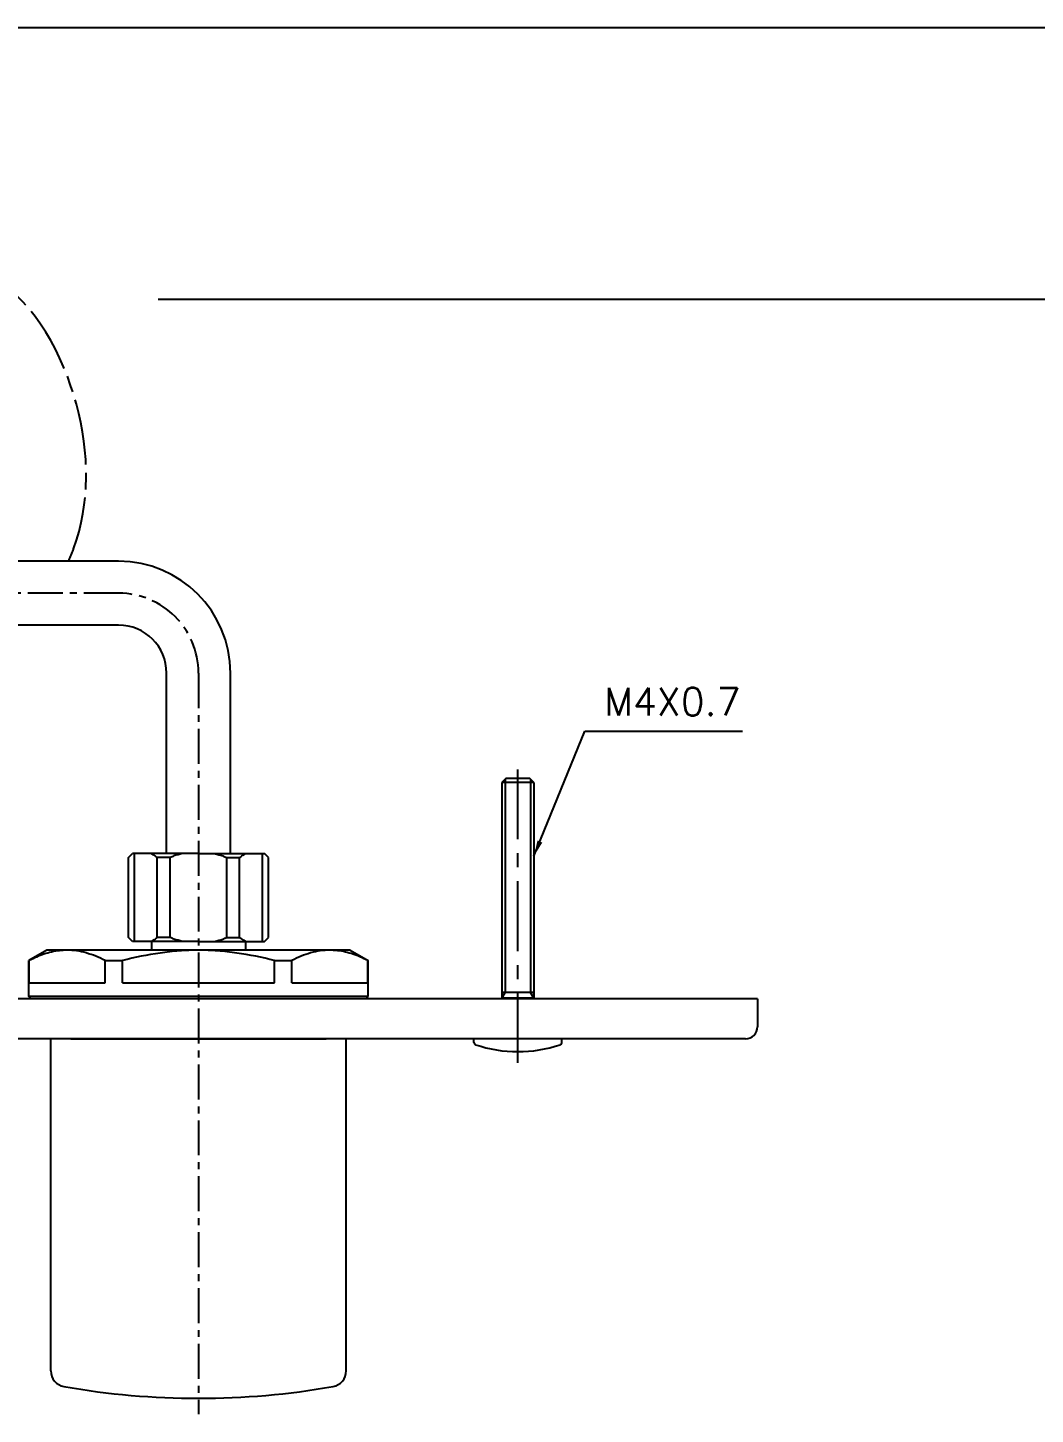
# Model space of a CAD drawing. Extents: x 9929 to 10523, y -3370 to -2950.
# Drawn here: x 10173.8 to 10299.9, y -3123.8 to -2950.2 of the extents above; entities that cross this region are included whole.
import ezdxf
from ezdxf.enums import TextEntityAlignment as Align

# ---------------------------------------------------------------- set-up
doc = ezdxf.new("R2010")
doc.units = 0
doc.header["$LTSCALE"] = 7
doc.header["$MEASUREMENT"] = 0
doc.linetypes.add('CENTER', pattern=[2, 1.25, -0.25, 0.25, -0.25])
doc.linetypes.add('CHAIN', pattern=[0.3543, 0.2362, -0.0295, 0.0591, -0.0295])
doc.layers.get('0').update_dxf_attribs({"color": 2, "linetype": 'CONTINUOUS'})
for name, color, linetype in [('02___PRT_ALL_AXES', 7, 'CONTINUOUS'), ('CENTER', 1, 'CENTER'), ('CL', 1, 'CENTER'), ('D', 2, 'CONTINUOUS'), ('DWG', 7, 'CONTINUOUS')]:
    doc.layers.add(name, color=color, linetype=linetype)
doc.styles.add('GHS', font='ROMANS.shx', dxfattribs={"bigfont": 'GHS.shx'})
doc.dimstyles.new('ISO-25', dxfattribs={"dimscale": 0, "dimtxt": 3.5, "dimasz": 2, "dimexe": 1, "dimexo": 1, "dimgap": 1, "dimtad": 1, "dimdec": 4, "dimdsep": 46, "dimtxsty": 'GHS', "dimcen": 3, "dimclrd": 256, "dimclre": 256, "dimclrt": 256, "dimadec": 3, "dimazin": 0, "dimtfac": 1, "dimtdec": 4, "dimtmove": 0, "dimatfit": 0, "dimfxl": 0, "dimtvp": 1, "dimtolj": 1, "dimtzin": 0, "dimlwd": -1, "dimlwe": -1, "dimarcsym": 0})

msp = doc.modelspace()

# ---------------------------------------------------------------- linework, layer by layer
msp.add_line((10522.55, -2950.19), (9928.55, -2950.19))
at = {"color": 4}
msp.add_line((10190.09, -2984.19), (10508.55, -2984.19), dxfattribs=at)
at = {"color": 7, "linetype": 'Continuous'}
for p, q in [((10186.39, -3054.09), (10186.89, -3053.59)), ((10195.14, -3053.59), (10186.89, -3053.59)), ((10195.14, -3053.59), (10203.39, -3053.59)), ((10203.89, -3054.09), (10203.39, -3053.59)), ((10186.39, -3064.09), (10186.39, -3054.09)), ((10191.59, -3054.09), (10189.98, -3054.09)), ((10189.98, -3064.09), (10189.98, -3054.09)), ((10191.59, -3064.09), (10191.59, -3054.09)), ((10198.68, -3054.09), (10200.29, -3054.09)), ((10198.68, -3064.09), (10198.68, -3054.09)), ((10200.29, -3064.09), (10200.29, -3054.09)), ((10203.89, -3064.09), (10203.89, -3054.09)), ((10176.14, -3065.69), (10173.89, -3066.99)), ((10214.14, -3065.69), (10176.14, -3065.69)), ((10186.89, -3064.59), (10186.39, -3064.09)), ((10195.14, -3064.59), (10186.89, -3064.59)), ((10189.24, -3064.59), (10189.24, -3065.69)), ((10191.59, -3064.09), (10189.98, -3064.09)), ((10195.14, -3064.59), (10203.39, -3064.59)), ((10198.68, -3064.09), (10200.29, -3064.09)), ((10201.04, -3064.59), (10201.04, -3065.69)), ((10203.39, -3064.59), (10203.89, -3064.09)), ((10214.14, -3065.69), (10216.39, -3066.99)), ((10173.89, -3066.99), (10173.92, -3066.99)), ((10173.92, -3069.79), (10173.92, -3066.99)), ((10183.44, -3069.79), (10183.44, -3066.99)), ((10183.44, -3066.99), (10185.62, -3066.99)), ((10185.62, -3069.79), (10185.62, -3066.99)), ((10204.65, -3066.99), (10206.83, -3066.99)), ((10204.65, -3069.79), (10204.65, -3066.99)), ((10206.83, -3069.79), (10206.83, -3066.99)), ((10216.35, -3069.79), (10216.35, -3066.99)), ((10216.39, -3066.99), (10216.35, -3066.99)), ((10173.92, -3069.79), (10183.44, -3069.79)), ((10185.62, -3069.79), (10204.65, -3069.79)), ((10206.83, -3069.79), (10216.35, -3069.79)), ((10265.14, -3071.79), (10115.14, -3071.79)), ((10216.39, -3071.49), (10173.89, -3071.49)), ((10174.19, -3071.79), (10173.89, -3071.49)), ((10216.09, -3071.79), (10174.19, -3071.79)), ((10216.09, -3071.79), (10174.19, -3071.79)), ((10216.09, -3071.79), (10216.39, -3071.49)), ((10265.14, -3071.79), (10265.14, -3075.29)), ((10179.64, -3076.79), (10115.14, -3076.79)), ((10176.64, -3118.35), (10176.64, -3076.79)), ((10225.39, -3076.79), (10177.39, -3076.79)), ((10179.14, -3076.79), (10211.14, -3076.79)), ((10213.64, -3118.35), (10213.64, -3076.79)), ((10263.64, -3076.79), (10225.39, -3076.79)), ((10229.64, -3077.23), (10229.64, -3076.79)), ((10240.64, -3077.23), (10240.64, -3076.79))]:
    msp.add_line(p, q, dxfattribs=at)
for centre, radius, start, end in [((10178.7, -3074.19), 8.5, 96.4918, 96.8538), ((10178.68, -3073.99), 8.29, 90.0082, 96.5208), ((10211.59, -3074.03), 8.34, 83.4988, 89.9731), ((10211.57, -3074.19), 8.5, 83.1462, 83.5091), ((10263.64, -3075.29), 1.5, 270, 0), ((10229.94, -3077.23), 0.3, 180, 251.2773), ((10235.14, -3061.89), 16.5, 251.2773, 288.7227), ((10240.34, -3077.23), 0.3, 288.7227, 0), ((10178.64, -3118.35), 2, 180, 259.9979), ((10211.64, -3118.35), 2, 280.0021, 0), ((10195.14, -3024.79), 97, 259.9979, 280.0021)]:
    msp.add_arc(centre, radius, start, end, dxfattribs=at)
for points in [[(10189.98, -3054.09), (10189.72, -3053.89), (10189.46, -3053.73), (10189.21, -3053.59)], [(10193.12, -3053.59), (10192.58, -3053.73), (10192.07, -3053.89), (10191.59, -3054.09)], [(10197.15, -3053.59), (10197.69, -3053.73), (10198.2, -3053.89), (10198.68, -3054.09)], [(10200.29, -3054.09), (10200.56, -3053.89), (10200.81, -3053.73), (10201.06, -3053.59)], [(10189.98, -3064.09), (10189.72, -3064.29), (10189.46, -3064.45), (10189.21, -3064.59)], [(10193.12, -3064.59), (10192.58, -3064.45), (10192.07, -3064.29), (10191.59, -3064.09)], [(10197.15, -3064.59), (10197.69, -3064.45), (10198.2, -3064.29), (10198.68, -3064.09)], [(10200.29, -3064.09), (10200.56, -3064.29), (10200.81, -3064.45), (10201.06, -3064.59)]]:
    msp.add_spline(points, degree=3, dxfattribs=at)
for points, knots in [([(10177.69, -3065.75), (10177.37, -3065.79), (10176.73, -3065.9), (10175.45, -3066.27), (10174.52, -3066.68), (10173.92, -3066.99)], [0, 0, 0, 0, 0.242647, 0.489571, 1, 1, 1, 1]), ([(10183.44, -3066.99), (10183.06, -3066.79), (10182.29, -3066.43), (10181.1, -3066.01), (10179.89, -3065.75), (10179.08, -3065.69), (10178.68, -3065.69)], [0, 0, 0, 0, 0.25966, 0.511812, 0.757715, 1, 1, 1, 1]), ([(10195.14, -3065.69), (10194.33, -3065.69), (10192.73, -3065.75), (10189.53, -3066.1), (10187.17, -3066.59), (10185.62, -3066.99)], [0, 0, 0, 0, 0.250045, 0.50009, 1, 1, 1, 1]), ([(10204.65, -3066.99), (10203.1, -3066.59), (10200.74, -3066.1), (10197.54, -3065.75), (10195.94, -3065.69), (10195.14, -3065.69)], [0, 0, 0, 0, 0.49991, 0.749955, 1, 1, 1, 1]), ([(10211.59, -3065.69), (10211.19, -3065.69), (10210.38, -3065.75), (10209.17, -3066.01), (10207.98, -3066.43), (10207.21, -3066.79), (10206.83, -3066.99)], [0, 0, 0, 0, 0.242285, 0.488188, 0.74034, 1, 1, 1, 1]), ([(10216.35, -3066.99), (10215.75, -3066.68), (10214.82, -3066.27), (10213.54, -3065.9), (10212.9, -3065.79), (10212.58, -3065.75)], [0, 0, 0, 0, 0.510429, 0.757353, 1, 1, 1, 1])]:
    msp.add_open_spline(points, degree=3, knots=knots, dxfattribs=at)
at = {"layer": '02___PRT_ALL_AXES', "color": 7, "linetype": 'Continuous'}
for p, q in [((10173.89, -3071.49), (10173.89, -3066.99)), ((10216.39, -3071.49), (10216.39, -3066.99)), ((10213.64, -3076.79), (10176.64, -3076.79))]:
    msp.add_line(p, q, dxfattribs=at)
at = {"layer": 'CENTER'}
msp.add_line((10235.14, -3079.8), (10235.14, -3041.56), dxfattribs=at)
at = {"layer": 'CL', "ltscale": 0.5}
for p, q in [((10185.14, -3020.99), (10137.42, -3020.99)), ((10195.14, -3030.99), (10195.14, -3123.79))]:
    msp.add_line(p, q, dxfattribs=at)
msp.add_arc((10185.14, -3030.99), 10, 0, 90, dxfattribs=at)
at = {"layer": 'CL', "linetype": 'CHAIN', "ltscale": 5}
msp.add_open_spline([(10178.87, -3016.99), (10179.1, -3016.47), (10181.58, -3010.29), (10181.44, -2996.98), (10171.29, -2978.59), (10157.91, -2978.21), (10151.2, -2978.02)], degree=3, knots=[41.763274, 41.763274, 41.763274, 41.763274, 43.445714, 61.538388, 80.236735, 99.086038, 99.086038, 99.086038, 99.086038], dxfattribs=at)
at = {"layer": 'D'}
for p, q in [((10233.54, -3044.29), (10233.54, -3071)), ((10236.74, -3044.29), (10236.74, -3071)), ((10233.14, -3071.69), (10233.54, -3071)), ((10237.14, -3071.69), (10236.74, -3071))]:
    msp.add_line(p, q, dxfattribs=at)
at = {"layer": 'DWG', "ltscale": 0.5}
for p, q in [((10185.14, -3016.99), (10153.64, -3016.99)), ((10185.14, -3024.99), (10153.64, -3024.99)), ((10191.14, -3053.59), (10191.14, -3030.99)), ((10191.14, -3053.59), (10191.14, -3030.99)), ((10199.14, -3053.59), (10199.14, -3030.99)), ((10199.14, -3053.59), (10199.14, -3030.99))]:
    msp.add_line(p, q, dxfattribs=at)
at = {"layer": 'DWG'}
for p, q in [((10233.64, -3044.19), (10233.14, -3044.69)), ((10233.14, -3044.69), (10233.14, -3071.69)), ((10237.14, -3044.69), (10233.14, -3044.69)), ((10236.64, -3044.19), (10233.64, -3044.19)), ((10237.14, -3044.69), (10236.64, -3044.19)), ((10237.14, -3044.69), (10237.14, -3071.69)), ((10237.14, -3071), (10233.14, -3071)), ((10233.04, -3071.79), (10233.14, -3071.69)), ((10237.14, -3071.69), (10233.14, -3071.69)), ((10237.24, -3071.79), (10237.14, -3071.69))]:
    msp.add_line(p, q, dxfattribs=at)
for points in [[(10187.14, -3064.55), (10187.14, -3053.63)], [(10203.14, -3064.55), (10203.14, -3053.63)]]:
    msp.add_lwpolyline(points, dxfattribs=at)
at = {"layer": 'DWG', "ltscale": 0.5}
for radius in [14, 6]:
    msp.add_arc((10185.14, -3030.99), radius, 0, 90, dxfattribs=at)

# ---------------------------------------------------------------- texts
at = {"layer": 'D', "style": 'GHS'}
msp.add_text('M4X0.7', height=3.5, dxfattribs=at).set_placement((10263.04, -3036.32), align=Align.RIGHT)

# ---------------------------------------------------------------- leaders
at = {"layer": 'D'}
msp.add_leader([(10237.14, -3053.93), (10243.54, -3038.28), (10263.29, -3038.28)], dimstyle='ISO-25', override={"dimscale": 1, "dimtad": 0, "dimazin": 2}, dxfattribs=at)

doc.saveas('drawing.dxf')
